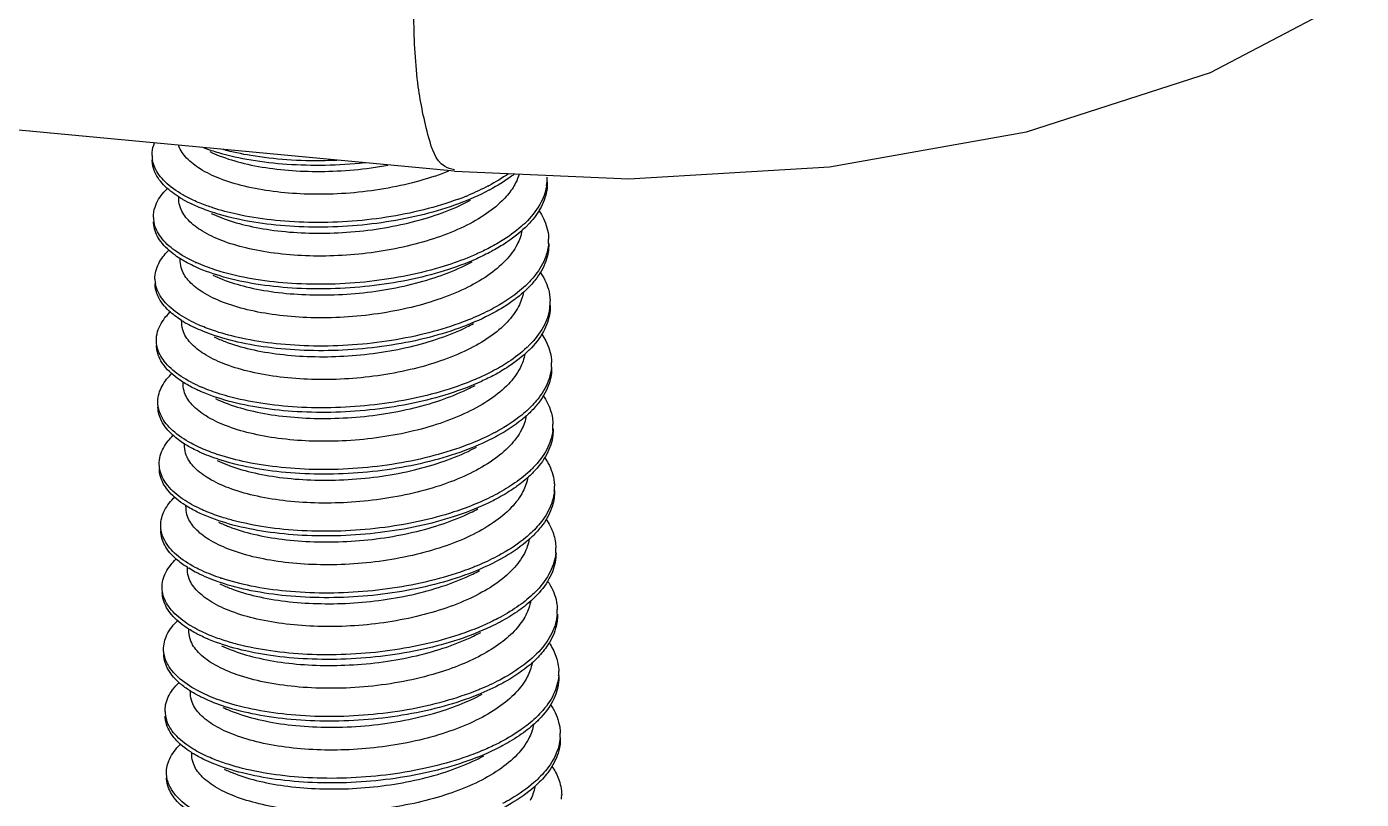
# Model space of a CAD drawing. Header units: millimetres. Extents: x 15 to 334, y 2 to 223.
# Drawn here: x 124.5 to 132.28, y 25.41 to 29.92 of the extents above; entities that cross this region are included whole.
import ezdxf

# ---------------------------------------------------------------- set-up
doc = ezdxf.new("R2010")
doc.units = ezdxf.units.MM
doc.layers.add('3_ALL_AXES', color=179, linetype='Continuous')
doc.layers.add('SLD-0', color=179, linetype='Continuous')

msp = doc.modelspace()

# ---------------------------------------------------------------- linework, layer by layer
at = {"layer": '3_ALL_AXES', "color": 179, "linetype": 'Continuous'}
for p, q in [((125.388, 28.9112), (125.3876, 28.9301)), ((125.3965, 28.5511), (125.396, 28.5696)), ((125.4049, 28.1911), (125.4044, 28.2106)), ((125.4133, 27.831), (125.4129, 27.8489)), ((125.4218, 27.4709), (125.4213, 27.4909)), ((125.4302, 27.1109), (125.4298, 27.1281)), ((125.4386, 26.7508), (125.4382, 26.771)), ((125.4471, 26.3908), (125.4467, 26.4074)), ((125.4555, 26.0307), (125.455, 26.051)), ((125.4639, 25.6707), (125.4636, 25.6867))]:
    msp.add_line(p, q, dxfattribs=at)
at = {"layer": 'SLD-0', "color": 179, "linetype": 'Continuous'}
for p, q in [((126.9951, 29.078), (55.1955, 35.8086)), ((131.4013, 29.6528), (132.281, 30.1148)), ((130.3298, 29.3069), (131.4013, 29.6528)), ((129.1817, 29.1032), (130.3298, 29.3069)), ((128.0117, 29.0333), (129.1817, 29.1032)), ((126.9951, 29.078), (128.0117, 29.0333))]:
    msp.add_line(p, q, dxfattribs=at)
for centre, radius, start, end in [((125.4116, 29.1735), 0.1796, 181.81195, 190.26885), ((126.3932, 30.4857), 1.518, 288.78818, 292.0434), ((126.8327, 29.7127), 0.8287, 306.62037, 308.24956), ((127.2596, 29.0348), 0.2759, 351.15681, 1.42581), ((126.6044, 30.1079), 1.262, 297.74225, 297.88599), ((125.7496, 29.503), 0.6804, 238.67599, 240.19567), ((125.7969, 29.5866), 0.7764, 240.23764, 244.4834), ((126.436, 30.4859), 1.6761, 290.33703, 291.87548), ((126.471, 30.3979), 1.5814, 291.8848, 292.51994), ((125.4121, 28.8105), 0.1715, 180.92944, 190.44722), ((126.9476, 29.2502), 0.6606, 312.79873, 313.15156), ((126.9568, 29.2405), 0.6473, 313.14919, 314.21271), ((126.9809, 29.1895), 0.6137, 314.20166, 316.13038), ((127.2737, 28.6759), 0.2703, 355.59217, 1.20668), ((125.8715, 29.3952), 0.933, 245.38479, 245.83468), ((125.4252, 28.4532), 0.1764, 181.7774, 190.35677), ((127.2793, 28.3145), 0.2731, 352.4994, 1.47897), ((126.6295, 29.3718), 1.244, 297.74313, 298.39087), ((125.7336, 28.7286), 0.6169, 237.56336, 238.64813), ((125.7695, 28.7879), 0.6863, 238.67127, 240.89484), ((125.8205, 28.88), 0.7915, 240.90488, 244.46006), ((127.2872, 27.9559), 0.2737, 355.60421, 1.16608), ((125.8911, 28.6816), 0.9401, 245.38424, 246.41141), ((126.6545, 28.636), 1.2264, 297.73889, 298.90223), ((127.2989, 27.5943), 0.2704, 353.85145, 1.5158), ((125.7483, 28.0046), 0.6125, 237.52375, 238.61911), ((127.3011, 27.2358), 0.2766, 355.63265, 1.15056), ((127.3185, 26.8741), 0.2677, 355.20691, 1.53375), ((125.7639, 27.2822), 0.6099, 237.49137, 238.58491), ((126.0379, 27.9244), 1.2854, 251.55138, 251.81162), ((127.3156, 26.5156), 0.2789, 355.67293, 1.15825), ((127.3403, 26.1541), 0.2627, 355.76476, 1.55231), ((125.7804, 26.5611), 0.6089, 237.46773, 238.54836), ((125.4909, 25.9319), 0.1829, 181.45984, 197.06564), ((127.3309, 25.7953), 0.2805, 355.71978, 1.18602), ((125.8068, 26.23), 0.6429, 237.32867, 238.43461), ((127.3592, 25.4342), 0.2607, 355.71472, 1.51633)]:
    msp.add_arc(centre, radius, start, end, dxfattribs=at)
for points, knots in [([(126.996, 29.0853), (126.9751, 29.088), (126.8908, 29.1169), (126.83, 29.3167), (126.7715, 29.5959), (126.7606, 29.8348), (126.7585, 29.9679)], [0, 0, 0, 0, 0.0633066, 0.2522465, 0.5557076, 0.9550928, 0.9550928, 0.9550928, 0.9550928]), ([(125.2321, 29.1678), (125.2319, 29.1739), (125.2325, 29.1997), (125.2394, 29.2252), (125.247, 29.2433)], [0, 0, 0, 0, 0.0183745, 0.07729983, 0.07729983, 0.07729983, 0.07729983]), ([(126.8821, 29.0486), (126.8239, 29.0288), (126.7011, 28.9944), (126.51, 28.96), (126.314, 28.9422), (126.1225, 28.941), (125.9416, 28.9555), (125.7764, 28.9849), (125.6331, 29.0279), (125.518, 29.0822), (125.4345, 29.1453), (125.397, 29.1991), (125.3876, 29.2268), (125.3871, 29.2284)], [0, 0, 0, 0, 0.184628, 0.381775, 0.581687, 0.774252, 0.955545, 1.12558, 1.276712, 1.403068, 1.505369, 1.588246, 1.593292, 1.593292, 1.593292, 1.593292]), ([(126.4775, 29.1262), (126.4751, 29.1259), (126.3968, 29.1175), (126.2438, 29.1078), (126.0225, 29.1128), (125.815, 29.1364), (125.6543, 29.1717), (125.5649, 29.2007), (125.5368, 29.2111)], [0, 0, 0, 0, 0.0071888, 0.236094, 0.4594634, 0.6701998, 0.8619153, 0.9518576, 0.9518576, 0.9518576, 0.9518576]), ([(125.5691, 29.1909), (125.5872, 29.1822), (125.6521, 29.1545), (125.7746, 29.1178), (125.9403, 29.0885), (126.1216, 29.0741), (126.3131, 29.0755), (126.4764, 29.0905), (126.5748, 29.1062), (126.6074, 29.1121)], [0, 0, 0, 0, 0.060071, 0.211576, 0.382327, 0.564123, 0.75652, 0.956133, 1.0554, 1.0554, 1.0554, 1.0554]), ([(126.309, 29.1402), (126.2864, 29.1392), (126.1894, 29.1361), (126.0219, 29.1398), (125.823, 29.1625), (125.7001, 29.1886), (125.6468, 29.203)], [0, 0, 0, 0, 0.0678326, 0.2912019, 0.5019384, 0.6675405, 0.6675405, 0.6675405, 0.6675405]), ([(125.3959, 28.9218), (125.3647, 28.9408), (125.3072, 28.9828), (125.2472, 29.059), (125.2334, 29.1171), (125.2327, 29.1408)], [0, 0, 0, 0, 0.1095468, 0.2124622, 0.2834898, 0.2834898, 0.2834898, 0.2834898]), ([(125.4724, 28.9079), (125.4514, 28.9176), (125.393, 28.9475), (125.3104, 29.0049), (125.2521, 29.0791), (125.2375, 29.1268), (125.2349, 29.1415)], [0, 0, 0, 0, 0.0692503, 0.1967363, 0.2996518, 0.3444941, 0.3444941, 0.3444941, 0.3444941]), ([(125.2406, 28.8078), (125.2403, 28.8279), (125.2484, 28.8823), (125.2848, 28.9383), (125.3154, 28.9705), (125.3233, 28.9781)], [0, 0, 0, 0, 0.0605655, 0.1611876, 0.1940176, 0.1940176, 0.1940176, 0.1940176]), ([(127.2017, 28.9688), (127.1995, 28.9677), (127.1407, 28.9363), (127.0147, 28.8815), (126.8144, 28.8207), (126.5974, 28.7774), (126.372, 28.7529), (126.147, 28.7478), (125.9311, 28.7616), (125.7328, 28.7935), (125.5778, 28.8366), (125.4918, 28.8719), (125.4624, 28.8859)], [0, 0, 0, 0, 0.007213, 0.199952, 0.410833, 0.634093, 0.862959, 1.090169, 1.308449, 1.51097, 1.691865, 1.78949, 1.78949, 1.78949, 1.78949]), ([(127.3517, 29.0088), (127.3454, 28.9965), (127.3307, 28.972), (127.3041, 28.9369), (127.2835, 28.9148), (127.2725, 28.9039)], [0, 0, 0, 0, 0.0415245, 0.0854029, 0.1319111, 0.1319111, 0.1319111, 0.1319111]), ([(127.5322, 28.9924), (127.5262, 28.9537), (127.4949, 28.8733), (127.4403, 28.8079), (127.4081, 28.7766)], [0, 0, 0, 0, 0.1172805, 0.2521748, 0.2521748, 0.2521748, 0.2521748]), ([(127.5361, 29.0146), (127.5365, 28.9982), (127.5329, 28.9424), (127.4981, 28.8528), (127.4497, 28.7917), (127.4233, 28.7642)], [0, 0, 0, 0, 0.049384, 0.1666645, 0.281052, 0.281052, 0.281052, 0.281052]), ([(127.2725, 28.9039), (127.2406, 28.8724), (127.1639, 28.8128), (127.0287, 28.7397), (126.8703, 28.6786), (126.695, 28.6313), (126.5085, 28.5988), (126.3177, 28.582), (126.1291, 28.581), (125.9493, 28.5956), (125.7854, 28.6248), (125.644, 28.6671), (125.5297, 28.7204), (125.4449, 28.7831), (125.3973, 28.8499), (125.3887, 28.8949), (125.3882, 28.9113)], [0, 0, 0, 0, 0.13448, 0.28938, 0.459599, 0.642598, 0.833333, 1.026766, 1.216663, 1.39852, 1.567184, 1.71504, 1.840118, 1.943838, 2.029037, 2.078351, 2.078351, 2.078351, 2.078351]), ([(125.5868, 28.8634), (125.5751, 28.8672), (125.5364, 28.8806), (125.4984, 28.8959), (125.4724, 28.9079)], [0, 0, 0, 0, 0.0368857, 0.1227869, 0.1227869, 0.1227869, 0.1227869]), ([(125.5775, 28.8308), (125.5961, 28.822), (125.661, 28.7943), (125.7825, 28.758), (125.9469, 28.7287), (126.1275, 28.7141), (126.319, 28.7153), (126.5136, 28.733), (126.7028, 28.7669), (126.8793, 28.8157), (127.0064, 28.866), (127.0735, 28.9), (127.0894, 28.9085)], [0, 0, 0, 0, 0.061571, 0.21154, 0.379259, 0.56165, 0.754513, 0.953032, 1.147211, 1.330181, 1.501739, 1.555907, 1.555907, 1.555907, 1.555907]), ([(127.0185, 28.9143), (126.9526, 28.8898), (126.8138, 28.8477), (126.5968, 28.8044), (126.3713, 28.7799), (126.1463, 28.7748), (125.9305, 28.7886), (125.7443, 28.8186), (125.6324, 28.8484), (125.5868, 28.8634)], [0, 0, 0, 0, 0.210881, 0.434141, 0.663007, 0.890217, 1.108496, 1.311018, 1.455093, 1.455093, 1.455093, 1.455093]), ([(127.4879, 28.8468), (127.4978, 28.8321), (127.5257, 28.7841), (127.5423, 28.7258), (127.5439, 28.6848), (127.544, 28.6816)], [0, 0, 0, 0, 0.0530431, 0.1665092, 0.1761134, 0.1761134, 0.1761134, 0.1761134]), ([(125.403, 28.5625), (125.3906, 28.5702), (125.3464, 28.5995), (125.2825, 28.6565), (125.2454, 28.7303), (125.2414, 28.7713), (125.2412, 28.7808)], [0, 0, 0, 0, 0.0439014, 0.159071, 0.2535321, 0.2819847, 0.2819847, 0.2819847, 0.2819847]), ([(125.4828, 28.547), (125.442, 28.5657), (125.3686, 28.6061), (125.2819, 28.6835), (125.2492, 28.7485), (125.2434, 28.7794)], [0, 0, 0, 0, 0.1347488, 0.2499184, 0.3443795, 0.3443795, 0.3443795, 0.3443795]), ([(127.3964, 28.7655), (127.3617, 28.7334), (127.2971, 28.6852), (127.2277, 28.6452), (127.1987, 28.63)], [0, 0, 0, 0, 0.1418996, 0.2401996, 0.2401996, 0.2401996, 0.2401996]), ([(127.4087, 28.7496), (127.371, 28.7129), (127.3056, 28.6633), (127.2354, 28.6223), (127.2101, 28.6087)], [0, 0, 0, 0, 0.1578998, 0.2439984, 0.2439984, 0.2439984, 0.2439984]), ([(127.3602, 28.6487), (127.3427, 28.6148), (127.2916, 28.5474), (127.1862, 28.4617), (127.0519, 28.3864), (126.8937, 28.3234), (126.7164, 28.274), (126.5252, 28.2397), (126.3292, 28.222), (126.1378, 28.2209), (125.9572, 28.2356), (125.7925, 28.265), (125.6495, 28.308), (125.5346, 28.3623), (125.4511, 28.4254), (125.4054, 28.4912), (125.3971, 28.535), (125.3966, 28.5511)], [0, 0, 0, 0, 0.114395, 0.249922, 0.405085, 0.574619, 0.75939, 0.956616, 1.156521, 1.348997, 1.529961, 1.69943, 1.850224, 1.976443, 2.078758, 2.161543, 2.209786, 2.209786, 2.209786, 2.209786]), ([(127.1987, 28.63), (127.1741, 28.6171), (127.137, 28.5993), (127.0993, 28.583), (127.0869, 28.5778)], [0, 0, 0, 0, 0.0831588, 0.1233605, 0.1233605, 0.1233605, 0.1233605]), ([(127.5432, 28.6551), (127.5413, 28.6296), (127.5269, 28.5632), (127.4771, 28.4796), (127.4294, 28.4284), (127.4088, 28.409)], [0, 0, 0, 0, 0.0766375, 0.2011483, 0.2861653, 0.2861653, 0.2861653, 0.2861653]), ([(127.5446, 28.6546), (127.5453, 28.6203), (127.5321, 28.5437), (127.481, 28.4581), (127.4384, 28.4106), (127.4227, 28.395)], [0, 0, 0, 0, 0.102794, 0.2273048, 0.2937719, 0.2937719, 0.2937719, 0.2937719]), ([(125.2489, 28.4477), (125.2488, 28.4521), (125.2491, 28.4872), (125.2715, 28.5515), (125.3112, 28.5984), (125.3329, 28.6192)], [0, 0, 0, 0, 0.0131406, 0.1052785, 0.1955227, 0.1955227, 0.1955227, 0.1955227]), ([(127.2101, 28.6087), (127.1821, 28.5937), (127.0929, 28.5503), (126.9315, 28.4908), (126.7223, 28.438), (126.5003, 28.4034), (126.274, 28.388), (126.0522, 28.3919), (125.8436, 28.4144), (125.6562, 28.4542), (125.5349, 28.4962), (125.4773, 28.5228), (125.4709, 28.5259)], [0, 0, 0, 0, 0.095363, 0.297266, 0.514763, 0.741545, 0.970548, 1.194447, 1.406118, 1.599118, 1.768235, 1.789501, 1.789501, 1.789501, 1.789501]), ([(127.0869, 28.5778), (127.0371, 28.5571), (126.9179, 28.5145), (126.7217, 28.465), (126.4997, 28.4304), (126.2733, 28.415), (126.0516, 28.4189), (125.843, 28.4414), (125.6932, 28.4733), (125.6144, 28.4971), (125.5974, 28.5026)], [0, 0, 0, 0, 0.161761, 0.379258, 0.60604, 0.835043, 1.058942, 1.270614, 1.463613, 1.517274, 1.517274, 1.517274, 1.517274]), ([(125.586, 28.4708), (125.604, 28.4621), (125.6676, 28.4349), (125.7876, 28.3987), (125.9508, 28.3692), (126.1305, 28.3543), (126.3196, 28.355), (126.5112, 28.3716), (126.6984, 28.404), (126.8742, 28.4513), (127.0061, 28.502), (127.0777, 28.5376), (127.0979, 28.5484)], [0, 0, 0, 0, 0.059995, 0.207171, 0.37493, 0.556735, 0.747217, 0.941821, 1.132865, 1.316312, 1.487142, 1.555925, 1.555925, 1.555925, 1.555925]), ([(127.4935, 28.4908), (127.5148, 28.46), (127.5428, 28.4049), (127.5517, 28.3445), (127.5523, 28.3215)], [0, 0, 0, 0, 0.1122999, 0.1811334, 0.1811334, 0.1811334, 0.1811334]), ([(125.4027, 28.2079), (125.3771, 28.2242), (125.3249, 28.2632), (125.2658, 28.3348), (125.2503, 28.3952), (125.2495, 28.4207)], [0, 0, 0, 0, 0.0909712, 0.1951353, 0.2716646, 0.2716646, 0.2716646, 0.2716646]), ([(125.489, 28.1879), (125.4707, 28.1964), (125.4142, 28.2249), (125.3325, 28.2801), (125.2708, 28.3552), (125.2547, 28.4049), (125.2517, 28.4215)], [0, 0, 0, 0, 0.0605614, 0.1896521, 0.2938163, 0.3443167, 0.3443167, 0.3443167, 0.3443167]), ([(127.4088, 28.409), (127.394, 28.3952), (127.3357, 28.3454), (127.2706, 28.3042), (127.221, 28.2774)], [0, 0, 0, 0, 0.0606172, 0.229722, 0.229722, 0.229722, 0.229722]), ([(127.3437, 28.3274), (127.3051, 28.2987), (127.263, 28.2726), (127.2196, 28.2492), (127.2185, 28.2487)], [0, 0, 0, 0, 0.1443234, 0.1478589, 0.1478589, 0.1478589, 0.1478589]), ([(127.4227, 28.395), (127.4041, 28.3763), (127.3779, 28.3534), (127.3503, 28.3323), (127.3437, 28.3274)], [0, 0, 0, 0, 0.0791829, 0.1040524, 0.1040524, 0.1040524, 0.1040524]), ([(125.2575, 28.0876), (125.2572, 28.106), (125.264, 28.1581), (125.299, 28.2149), (125.3304, 28.2486), (125.3397, 28.2576)], [0, 0, 0, 0, 0.0551688, 0.154655, 0.1934274, 0.1934274, 0.1934274, 0.1934274]), ([(127.3686, 28.2887), (127.3513, 28.2551), (127.3013, 28.189), (127.1984, 28.1043), (127.0664, 28.0293), (126.91, 27.966), (126.7347, 27.9163), (126.5474, 27.8816), (126.355, 27.8629), (126.1646, 27.8603), (125.9819, 27.8735), (125.8142, 27.9019), (125.6691, 27.9438), (125.5516, 27.9972), (125.4646, 28.0602), (125.4149, 28.1277), (125.4056, 28.174), (125.4051, 28.1912)], [0, 0, 0, 0, 0.11323, 0.244936, 0.397449, 0.566944, 0.750155, 0.943123, 1.137522, 1.329364, 1.513868, 1.686362, 1.838541, 1.965944, 2.071521, 2.158272, 2.209851, 2.209851, 2.209851, 2.209851]), ([(127.2185, 28.2487), (127.1633, 28.219), (127.0416, 28.1652), (126.8437, 28.1037), (126.6274, 28.0593), (126.4023, 28.0337), (126.177, 28.0274), (125.9604, 28.0402), (125.7607, 28.0711), (125.6015, 28.1141), (125.5116, 28.1503), (125.4793, 28.1658)], [0, 0, 0, 0, 0.18799, 0.397945, 0.620654, 0.849387, 1.0769, 1.295905, 1.499534, 1.681848, 1.789485, 1.789485, 1.789485, 1.789485]), ([(127.5501, 28.2788), (127.545, 28.2403), (127.5157, 28.1598), (127.4583, 28.0887), (127.4214, 28.053), (127.4164, 28.0483)], [0, 0, 0, 0, 0.1165391, 0.250183, 0.2706224, 0.2706224, 0.2706224, 0.2706224]), ([(127.5529, 28.2945), (127.5533, 28.2803), (127.5506, 28.227), (127.5164, 28.1328), (127.4624, 28.0659), (127.4298, 28.0336), (127.4288, 28.0326)], [0, 0, 0, 0, 0.042759, 0.1592981, 0.292942, 0.2970926, 0.2970926, 0.2970926, 0.2970926]), ([(125.6034, 28.1434), (125.595, 28.1461), (125.5562, 28.1593), (125.5181, 28.1745), (125.489, 28.1879)], [0, 0, 0, 0, 0.0266121, 0.1228051, 0.1228051, 0.1228051, 0.1228051]), ([(125.5944, 28.1107), (125.6154, 28.1007), (125.684, 28.0718), (125.8112, 28.035), (125.9794, 28.0066), (126.1619, 27.9935), (126.3524, 27.9962), (126.5452, 28.015), (126.7333, 28.0499), (126.9085, 28.0998), (127.0308, 28.1494), (127.0936, 28.1815), (127.1063, 28.1884)], [0, 0, 0, 0, 0.069766, 0.223016, 0.396117, 0.580523, 0.771266, 0.966935, 1.161091, 1.344255, 1.512549, 1.555901, 1.555901, 1.555901, 1.555901]), ([(127.0933, 28.2169), (127.0778, 28.2105), (126.9971, 28.1786), (126.843, 28.1307), (126.6268, 28.0863), (126.4016, 28.0607), (126.1764, 28.0544), (125.9597, 28.0672), (125.7689, 28.0967), (125.6527, 28.1271), (125.6034, 28.1434)], [0, 0, 0, 0, 0.050308, 0.260263, 0.482972, 0.711706, 0.939219, 1.158223, 1.361853, 1.517604, 1.517604, 1.517604, 1.517604]), ([(127.5042, 28.1275), (127.513, 28.1145), (127.5404, 28.0684), (127.5585, 28.0102), (127.5607, 27.9669), (127.5608, 27.9615)], [0, 0, 0, 0, 0.0469092, 0.1608957, 0.1770797, 0.1770797, 0.1770797, 0.1770797]), ([(125.4198, 27.8424), (125.4096, 27.8488), (125.367, 27.8766), (125.3036, 27.9314), (125.2632, 28.0063), (125.2584, 28.0494), (125.2581, 28.0606)], [0, 0, 0, 0, 0.0361673, 0.1528306, 0.248193, 0.2819136, 0.2819136, 0.2819136, 0.2819136]), ([(125.4995, 27.8269), (125.461, 27.8446), (125.3894, 27.8837), (125.303, 27.9584), (125.2681, 28.0231), (125.2614, 28.0541)], [0, 0, 0, 0, 0.1268942, 0.2435576, 0.3389199, 0.3389199, 0.3389199, 0.3389199]), ([(127.4164, 28.0483), (127.3833, 28.0172), (127.318, 27.9676), (127.2474, 27.9266), (127.2153, 27.9098)], [0, 0, 0, 0, 0.1361505, 0.2447052, 0.2447052, 0.2447052, 0.2447052]), ([(127.4288, 28.0326), (127.3926, 27.9969), (127.3266, 27.9458), (127.2552, 27.9038), (127.227, 27.8886)], [0, 0, 0, 0, 0.1523601, 0.2484726, 0.2484726, 0.2484726, 0.2484726]), ([(127.377, 27.9286), (127.3595, 27.8946), (127.3081, 27.8269), (127.202, 27.7408), (127.0665, 27.6652), (126.9076, 27.6023), (126.73, 27.5531), (126.5392, 27.5192), (126.3435, 27.5018), (126.1523, 27.5009), (125.9722, 27.5157), (125.8083, 27.5452), (125.6662, 27.588), (125.5514, 27.6422), (125.4678, 27.7054), (125.4221, 27.7713), (125.414, 27.8151), (125.4135, 27.831)], [0, 0, 0, 0, 0.114733, 0.251032, 0.407479, 0.578513, 0.762683, 0.959408, 1.159007, 1.351419, 1.532334, 1.700212, 1.850231, 1.97635, 2.078985, 2.161968, 2.209784, 2.209784, 2.209784, 2.209784]), ([(127.5601, 27.9349), (127.5583, 27.9118), (127.5454, 27.8479), (127.4972, 27.7634), (127.4482, 27.7102), (127.4257, 27.689)], [0, 0, 0, 0, 0.0697005, 0.1931832, 0.2859683, 0.2859683, 0.2859683, 0.2859683]), ([(127.5615, 27.9345), (127.5621, 27.9025), (127.5505, 27.8285), (127.501, 27.7419), (127.4573, 27.6926), (127.4399, 27.6751)], [0, 0, 0, 0, 0.0959849, 0.2194676, 0.2934354, 0.2934354, 0.2934354, 0.2934354]), ([(125.2657, 27.7276), (125.2657, 27.7302), (125.2655, 27.7633), (125.2859, 27.8284), (125.3267, 27.877), (125.3499, 27.8992)], [0, 0, 0, 0, 0.0079122, 0.0993661, 0.1955654, 0.1955654, 0.1955654, 0.1955654]), ([(127.227, 27.8886), (127.2023, 27.8754), (127.1171, 27.8334), (126.9602, 27.7743), (126.752, 27.7205), (126.5305, 27.6848), (126.3042, 27.6683), (126.0819, 27.671), (125.8723, 27.6925), (125.6834, 27.7313), (125.558, 27.7735), (125.4969, 27.8013), (125.4877, 27.8057)], [0, 0, 0, 0, 0.084017, 0.284825, 0.501565, 0.727989, 0.957064, 1.181467, 1.394051, 1.588315, 1.75896, 1.789508, 1.789508, 1.789508, 1.789508]), ([(127.1036, 27.8576), (127.0577, 27.8385), (126.9429, 27.797), (126.7514, 27.7475), (126.5299, 27.7118), (126.3036, 27.6953), (126.0813, 27.698), (125.8717, 27.7195), (125.7173, 27.7512), (125.6345, 27.7759), (125.614, 27.7826)], [0, 0, 0, 0, 0.149104, 0.365844, 0.592268, 0.821343, 1.045747, 1.25833, 1.452595, 1.517368, 1.517368, 1.517368, 1.517368]), ([(127.2153, 27.9098), (127.1942, 27.8987), (127.1572, 27.8807), (127.1195, 27.8643), (127.1036, 27.8576)], [0, 0, 0, 0, 0.0715676, 0.1233438, 0.1233438, 0.1233438, 0.1233438]), ([(125.6028, 27.7507), (125.621, 27.742), (125.6861, 27.7141), (125.809, 27.6774), (125.975, 27.6481), (126.1566, 27.6338), (126.3482, 27.6354), (126.5438, 27.6535), (126.7344, 27.6881), (126.9109, 27.7377), (127.0355, 27.7876), (127.1002, 27.8205), (127.1147, 27.8283)], [0, 0, 0, 0, 0.060451, 0.212181, 0.383307, 0.565471, 0.757906, 0.957486, 1.154144, 1.338203, 1.50646, 1.555899, 1.555899, 1.555899, 1.555899]), ([(125.4194, 27.4879), (125.3958, 27.5029), (125.345, 27.5405), (125.2846, 27.6107), (125.2671, 27.6732), (125.2664, 27.7006)], [0, 0, 0, 0, 0.083864, 0.1893115, 0.2713809, 0.2713809, 0.2713809, 0.2713809]), ([(125.5056, 27.4679), (125.49, 27.4752), (125.4356, 27.5023), (125.3547, 27.5554), (125.2897, 27.6312), (125.2719, 27.683), (125.2685, 27.7014)], [0, 0, 0, 0, 0.0517838, 0.1824874, 0.2879349, 0.3441515, 0.3441515, 0.3441515, 0.3441515]), ([(127.5108, 27.77), (127.5307, 27.7412), (127.5588, 27.6867), (127.5685, 27.6266), (127.5692, 27.6014)], [0, 0, 0, 0, 0.1047732, 0.1803078, 0.1803078, 0.1803078, 0.1803078]), ([(127.4399, 27.6751), (127.4233, 27.6586), (127.3639, 27.6058), (127.2928, 27.5598), (127.2396, 27.5308), (127.2354, 27.5286)], [0, 0, 0, 0, 0.0703228, 0.2380278, 0.2522325, 0.2522325, 0.2522325, 0.2522325]), ([(127.4257, 27.689), (127.4132, 27.6773), (127.358, 27.6294), (127.2962, 27.5894), (127.2472, 27.5624)], [0, 0, 0, 0, 0.0514736, 0.2191786, 0.2191786, 0.2191786, 0.2191786]), ([(127.3855, 27.5686), (127.3682, 27.535), (127.3182, 27.4689), (127.2154, 27.3843), (127.0837, 27.3093), (126.9274, 27.2461), (126.7521, 27.1963), (126.5648, 27.1616), (126.3724, 27.1428), (126.1819, 27.1401), (125.9992, 27.1533), (125.8313, 27.1817), (125.6859, 27.2237), (125.5684, 27.2772), (125.4814, 27.3401), (125.4317, 27.4076), (125.4224, 27.4539), (125.4219, 27.471)], [0, 0, 0, 0, 0.113241, 0.244862, 0.397007, 0.566294, 0.749491, 0.942694, 1.13713, 1.328783, 1.51333, 1.686077, 1.838643, 1.966134, 2.071643, 2.15834, 2.209852, 2.209852, 2.209852, 2.209852]), ([(127.5677, 27.5653), (127.5636, 27.5269), (127.5364, 27.4463), (127.4788, 27.3725), (127.4404, 27.3349), (127.4334, 27.3283)], [0, 0, 0, 0, 0.1158393, 0.2482526, 0.2770569, 0.2770569, 0.2770569, 0.2770569]), ([(127.5698, 27.5744), (127.5701, 27.5624), (127.5681, 27.5116), (127.537, 27.4193), (127.4828, 27.3499), (127.4489, 27.3157), (127.446, 27.3128)], [0, 0, 0, 0, 0.0361475, 0.1519869, 0.2844001, 0.2966325, 0.2966325, 0.2966325, 0.2966325]), ([(125.2744, 27.3675), (125.2741, 27.3841), (125.2797, 27.434), (125.3133, 27.4915), (125.3454, 27.5266), (125.356, 27.537)], [0, 0, 0, 0, 0.049804, 0.1481969, 0.1927202, 0.1927202, 0.1927202, 0.1927202]), ([(125.4962, 27.4457), (125.4839, 27.4515), (125.4614, 27.463), (125.4394, 27.4756), (125.4293, 27.4817)], [0, 0, 0, 0, 0.04059263, 0.07593448, 0.07593448, 0.07593448, 0.07593448]), ([(127.2354, 27.5286), (127.1837, 27.5008), (127.0662, 27.4481), (126.8729, 27.3868), (126.6574, 27.3413), (126.4325, 27.3146), (126.207, 27.3071), (125.9897, 27.3188), (125.7888, 27.3486), (125.6252, 27.3916), (125.5316, 27.4287), (125.4962, 27.4457)], [0, 0, 0, 0, 0.176109, 0.385117, 0.607251, 0.835827, 1.063617, 1.283323, 1.488039, 1.671755, 1.789494, 1.789494, 1.789494, 1.789494]), ([(125.6201, 27.4233), (125.6149, 27.425), (125.5761, 27.438), (125.5379, 27.453), (125.5056, 27.4679)], [0, 0, 0, 0, 0.0162623, 0.1228248, 0.1228248, 0.1228248, 0.1228248]), ([(125.6113, 27.3906), (125.6296, 27.3818), (125.6944, 27.3542), (125.8157, 27.3179), (125.98, 27.2886), (126.1605, 27.2739), (126.3519, 27.2751), (126.5466, 27.2927), (126.7359, 27.3265), (126.9125, 27.3753), (127.0398, 27.4256), (127.1071, 27.4596), (127.1232, 27.4683)], [0, 0, 0, 0, 0.061083, 0.211066, 0.378695, 0.560844, 0.753608, 0.952224, 1.146699, 1.329631, 1.501174, 1.555907, 1.555907, 1.555907, 1.555907]), ([(127.1099, 27.4967), (127.0982, 27.4918), (127.0217, 27.4612), (126.8722, 27.4138), (126.6568, 27.3683), (126.4319, 27.3416), (126.2064, 27.3341), (125.989, 27.3458), (125.7935, 27.3749), (125.6731, 27.4059), (125.6201, 27.4233)], [0, 0, 0, 0, 0.038155, 0.247164, 0.469298, 0.697874, 0.925664, 1.145369, 1.350086, 1.517571, 1.517571, 1.517571, 1.517571]), ([(127.5206, 27.4081), (127.5282, 27.3969), (127.5551, 27.3527), (127.5747, 27.2947), (127.5775, 27.2489), (127.5777, 27.2413)], [0, 0, 0, 0, 0.0406464, 0.1551993, 0.1779677, 0.1779677, 0.1779677, 0.1779677]), ([(125.4366, 27.1224), (125.4286, 27.1273), (125.3876, 27.1538), (125.3247, 27.2063), (125.2811, 27.2823), (125.2753, 27.3275), (125.275, 27.3405)], [0, 0, 0, 0, 0.0283428, 0.1465188, 0.2428331, 0.2818406, 0.2818406, 0.2818406, 0.2818406]), ([(125.5161, 27.1069), (125.4801, 27.1234), (125.4103, 27.1613), (125.3241, 27.2333), (125.2871, 27.2977), (125.2795, 27.3288)], [0, 0, 0, 0, 0.1189202, 0.2370962, 0.3334105, 0.3334105, 0.3334105, 0.3334105]), ([(127.4334, 27.3283), (127.4027, 27.2995), (127.3377, 27.2493), (127.267, 27.2079), (127.232, 27.1895)], [0, 0, 0, 0, 0.1264102, 0.245133, 0.245133, 0.245133, 0.245133]), ([(127.3646, 27.2439), (127.3548, 27.2368), (127.3159, 27.2095), (127.275, 27.1852), (127.2438, 27.1685)], [0, 0, 0, 0, 0.0364132, 0.1424543, 0.1424543, 0.1424543, 0.1424543]), ([(125.2826, 27.0075), (125.2826, 27.0084), (125.282, 27.0395), (125.3004, 27.1052), (125.3422, 27.1556), (125.3667, 27.179)], [0, 0, 0, 0, 0.0026867, 0.0935165, 0.1954318, 0.1954318, 0.1954318, 0.1954318]), ([(127.3939, 27.2085), (127.3764, 27.1745), (127.3249, 27.1067), (127.2187, 27.0205), (127.083, 26.9449), (126.9241, 26.882), (126.7467, 26.833), (126.5563, 26.7991), (126.3607, 26.7817), (126.1695, 26.7808), (125.9894, 26.7956), (125.8255, 26.825), (125.6834, 26.8677), (125.5686, 26.9219), (125.4848, 26.9851), (125.439, 27.0512), (125.4308, 27.095), (125.4304, 27.1109)], [0, 0, 0, 0, 0.114831, 0.251262, 0.407869, 0.579048, 0.762801, 0.95912, 1.158544, 1.351029, 1.532225, 1.699834, 1.84977, 1.975991, 2.078815, 2.162018, 2.209786, 2.209786, 2.209786, 2.209786]), ([(127.2438, 27.1685), (127.2225, 27.157), (127.1411, 27.1165), (126.9888, 27.0579), (126.7817, 27.0031), (126.5607, 26.9663), (126.3344, 26.9486), (126.1117, 26.9502), (125.901, 26.9706), (125.7107, 27.0085), (125.5811, 27.0509), (125.5166, 27.0799), (125.5046, 27.0856)], [0, 0, 0, 0, 0.072743, 0.272438, 0.488399, 0.71444, 0.943562, 1.168445, 1.381917, 1.577428, 1.749587, 1.789513, 1.789513, 1.789513, 1.789513]), ([(127.232, 27.1895), (127.2142, 27.1803), (127.1774, 27.1621), (127.1397, 27.1455), (127.1202, 27.1374)], [0, 0, 0, 0, 0.0600495, 0.1233365, 0.1233365, 0.1233365, 0.1233365]), ([(127.5769, 27.2147), (127.5753, 27.1939), (127.5638, 27.1326), (127.5173, 27.0471), (127.4671, 26.9919), (127.4427, 26.969)], [0, 0, 0, 0, 0.0628048, 0.1852908, 0.2857492, 0.2857492, 0.2857492, 0.2857492]), ([(127.5783, 27.2143), (127.5789, 27.1846), (127.5687, 27.1134), (127.521, 27.0258), (127.4762, 26.9745), (127.4571, 26.9553)], [0, 0, 0, 0, 0.0892048, 0.2116908, 0.2930509, 0.2930509, 0.2930509, 0.2930509]), ([(125.6306, 27.0625), (125.6001, 27.0725), (125.5616, 27.0867), (125.5241, 27.1032), (125.5161, 27.1069)], [0, 0, 0, 0, 0.0962968, 0.1227909, 0.1227909, 0.1227909, 0.1227909]), ([(125.6197, 27.0305), (125.6396, 27.021), (125.706, 26.9929), (125.8299, 26.9564), (125.9957, 26.9275), (126.1779, 26.9136), (126.3695, 26.9155), (126.5628, 26.9337), (126.751, 26.968), (126.9269, 27.0172), (127.0521, 27.0673), (127.1173, 27.1005), (127.1316, 27.1082)], [0, 0, 0, 0, 0.066281, 0.215953, 0.386226, 0.570386, 0.763465, 0.960116, 1.152457, 1.336286, 1.507327, 1.555905, 1.555905, 1.555905, 1.555905]), ([(127.1202, 27.1374), (127.0782, 27.1199), (126.9678, 27.0795), (126.781, 27.0301), (126.5601, 26.9933), (126.3338, 26.9756), (126.111, 26.9772), (125.9004, 26.9976), (125.7415, 27.0292), (125.6546, 27.0547), (125.6306, 27.0625)], [0, 0, 0, 0, 0.136491, 0.352452, 0.578493, 0.807615, 1.032498, 1.24597, 1.441481, 1.517449, 1.517449, 1.517449, 1.517449]), ([(127.5283, 27.049), (127.5466, 27.0223), (127.5748, 26.9685), (127.5854, 26.9087), (127.5861, 26.8813)], [0, 0, 0, 0, 0.0970649, 0.1793251, 0.1793251, 0.1793251, 0.1793251]), ([(125.4362, 26.7679), (125.4146, 26.7816), (125.3651, 26.8178), (125.3035, 26.8864), (125.2839, 26.9512), (125.2832, 26.9805)], [0, 0, 0, 0, 0.0767435, 0.1835071, 0.2711556, 0.2711556, 0.2711556, 0.2711556]), ([(125.5223, 26.7479), (125.5093, 26.7539), (125.4569, 26.7798), (125.3771, 26.8307), (125.3086, 26.9072), (125.289, 26.9611), (125.2853, 26.9814)], [0, 0, 0, 0, 0.0429205, 0.1752438, 0.2820075, 0.3440013, 0.3440013, 0.3440013, 0.3440013]), ([(127.4427, 26.969), (127.4324, 26.9593), (127.3801, 26.9133), (127.3117, 26.8681), (127.2525, 26.8359), (127.242, 26.8303)], [0, 0, 0, 0, 0.0424274, 0.2087285, 0.2444018, 0.2444018, 0.2444018, 0.2444018]), ([(127.4571, 26.9553), (127.4426, 26.9408), (127.3861, 26.8899), (127.3153, 26.8431), (127.2595, 26.8124), (127.2523, 26.8084)], [0, 0, 0, 0, 0.0615745, 0.2278757, 0.2526697, 0.2526697, 0.2526697, 0.2526697]), ([(127.4023, 26.8484), (127.385, 26.8149), (127.335, 26.7487), (127.2325, 26.6644), (127.1014, 26.5897), (126.946, 26.5265), (126.7709, 26.4766), (126.5831, 26.4417), (126.3905, 26.4228), (126.2001, 26.42), (126.0174, 26.433), (125.8489, 26.4614), (125.7027, 26.5036), (125.5846, 26.5574), (125.4977, 26.6205), (125.4485, 26.6879), (125.4393, 26.7339), (125.4388, 26.7509)], [0, 0, 0, 0, 0.113242, 0.245026, 0.395822, 0.564266, 0.747262, 0.941122, 1.136393, 1.327206, 1.511726, 1.68519, 1.838953, 1.967153, 2.072303, 2.158705, 2.209856, 2.209856, 2.209856, 2.209856]), ([(127.5852, 26.8518), (127.582, 26.8135), (127.5569, 26.7328), (127.4992, 26.6563), (127.4594, 26.6167), (127.4504, 26.6083)], [0, 0, 0, 0, 0.1151825, 0.246386, 0.2834923, 0.2834923, 0.2834923, 0.2834923]), ([(127.5867, 26.8543), (127.587, 26.8444), (127.5856, 26.7961), (127.5575, 26.7058), (127.5032, 26.6338), (127.468, 26.5977), (127.4632, 26.593)], [0, 0, 0, 0, 0.0295473, 0.1447299, 0.2759334, 0.2961904, 0.2961904, 0.2961904, 0.2961904]), ([(125.2913, 26.6474), (125.2909, 26.6622), (125.2955, 26.7099), (125.3275, 26.7681), (125.3604, 26.8046), (125.3723, 26.8163)], [0, 0, 0, 0, 0.0444683, 0.1418124, 0.1918949, 0.1918949, 0.1918949, 0.1918949]), ([(125.513, 26.7256), (125.5034, 26.7302), (125.4807, 26.7415), (125.4586, 26.754), (125.446, 26.7617)], [0, 0, 0, 0, 0.03197999, 0.07614299, 0.07614299, 0.07614299, 0.07614299]), ([(127.2523, 26.8084), (127.204, 26.7825), (127.0907, 26.7311), (126.902, 26.6699), (126.6874, 26.6234), (126.4628, 26.5955), (126.2371, 26.5869), (126.019, 26.5975), (125.817, 26.6263), (125.649, 26.6691), (125.5515, 26.7071), (125.513, 26.7256)], [0, 0, 0, 0, 0.164291, 0.372334, 0.593869, 0.822262, 1.050303, 1.270685, 1.476468, 1.66157, 1.789498, 1.789498, 1.789498, 1.789498]), ([(127.1266, 26.7765), (127.1186, 26.7732), (127.0462, 26.7439), (126.9014, 26.6969), (126.6867, 26.6504), (126.4622, 26.6225), (126.2365, 26.6139), (126.0184, 26.6245), (125.8183, 26.653), (125.6935, 26.6846), (125.6367, 26.7033)], [0, 0, 0, 0, 0.026076, 0.234119, 0.455654, 0.684047, 0.912088, 1.13247, 1.338252, 1.517528, 1.517528, 1.517528, 1.517528]), ([(125.6281, 26.6705), (125.6492, 26.6604), (125.7178, 26.6316), (125.845, 26.5948), (126.013, 26.5664), (126.1956, 26.5533), (126.3861, 26.5559), (126.5788, 26.5747), (126.7668, 26.6096), (126.942, 26.6595), (127.0644, 26.7091), (127.1273, 26.7413), (127.14, 26.7482)], [0, 0, 0, 0, 0.069917, 0.222968, 0.395966, 0.580412, 0.77134, 0.966738, 1.160787, 1.344007, 1.512487, 1.555901, 1.555901, 1.555901, 1.555901]), ([(127.537, 26.6886), (127.5435, 26.6792), (127.5698, 26.6369), (127.5908, 26.5791), (127.5943, 26.531), (127.5945, 26.5212)], [0, 0, 0, 0, 0.0342545, 0.1494189, 0.1787783, 0.1787783, 0.1787783, 0.1787783]), ([(125.4535, 26.4023), (125.4477, 26.4059), (125.4083, 26.4309), (125.346, 26.4813), (125.2991, 26.5583), (125.2923, 26.6056), (125.2919, 26.6204)], [0, 0, 0, 0, 0.0204282, 0.1401344, 0.2374494, 0.281766, 0.281766, 0.281766, 0.281766]), ([(127.4504, 26.6083), (127.422, 26.5816), (127.3573, 26.531), (127.2867, 26.4892), (127.2486, 26.4693)], [0, 0, 0, 0, 0.1167311, 0.2455314, 0.2455314, 0.2455314, 0.2455314]), ([(125.5327, 26.3869), (125.4992, 26.4023), (125.4312, 26.4388), (125.3455, 26.5082), (125.3064, 26.5723), (125.2977, 26.6036)], [0, 0, 0, 0, 0.1108312, 0.2305374, 0.3278524, 0.3278524, 0.3278524, 0.3278524]), ([(125.2994, 26.2873), (125.2988, 26.3166), (125.3154, 26.3825), (125.3577, 26.434), (125.3835, 26.4588)], [0, 0, 0, 0, 0.087808, 0.1952198, 0.1952198, 0.1952198, 0.1952198]), ([(127.4108, 26.4884), (127.3953, 26.4584), (127.3518, 26.3986), (127.2627, 26.3204), (127.1487, 26.2499), (127.015, 26.1893), (126.9184, 26.1571), (126.8681, 26.1427)], [0, 0, 0, 0, 0.1010802, 0.2191381, 0.3537712, 0.5015162, 0.6586961, 0.6586961, 0.6586961, 0.6586961]), ([(127.2486, 26.4693), (127.2343, 26.4618), (127.1975, 26.4435), (127.1599, 26.4268), (127.1369, 26.4172)], [0, 0, 0, 0, 0.0486085, 0.1233399, 0.1233399, 0.1233399, 0.1233399]), ([(127.5938, 26.4945), (127.5924, 26.4759), (127.5821, 26.4172), (127.5322, 26.3208), (127.432, 26.2175), (127.3341, 26.1512), (127.2724, 26.1173), (127.2587, 26.1101)], [0, 0, 0, 0, 0.0559481, 0.1774703, 0.3188003, 0.4836939, 0.5300737, 0.5300737, 0.5300737, 0.5300737]), ([(127.381, 26.5235), (127.374, 26.5184), (127.3354, 26.4911), (127.2947, 26.4666), (127.2607, 26.4484)], [0, 0, 0, 0, 0.0259925, 0.1418762, 0.1418762, 0.1418762, 0.1418762]), ([(127.5951, 26.4942), (127.5957, 26.4667), (127.5869, 26.3982), (127.541, 26.3097), (127.4951, 26.2564), (127.4742, 26.2355)], [0, 0, 0, 0, 0.0824522, 0.2039745, 0.2926559, 0.2926559, 0.2926559, 0.2926559]), ([(126.8681, 26.1427), (126.8041, 26.1243), (126.6711, 26.0939), (126.4675, 26.0672), (126.2638, 26.0588), (126.0695, 26.0681), (125.8912, 26.0939), (125.735, 26.1349), (125.6072, 26.189), (125.5128, 26.2538), (125.4584, 26.3237), (125.4478, 26.3723), (125.4472, 26.3908)], [0, 0, 0, 0, 0.199606, 0.408536, 0.615162, 0.810297, 0.991384, 1.154685, 1.293449, 1.40568, 1.495624, 1.551091, 1.551091, 1.551091, 1.551091]), ([(127.2607, 26.4484), (127.2426, 26.4387), (127.1652, 26.3996), (127.0173, 26.3416), (126.8113, 26.2857), (126.5909, 26.2478), (126.3647, 26.229), (126.1415, 26.2295), (125.9299, 26.2488), (125.7382, 26.2857), (125.6043, 26.3283), (125.5363, 26.3584), (125.5215, 26.3655)], [0, 0, 0, 0, 0.061542, 0.260107, 0.475267, 0.700901, 0.930043, 1.15538, 1.369719, 1.566457, 1.740119, 1.789516, 1.789516, 1.789516, 1.789516]), ([(125.6472, 26.3425), (125.6197, 26.3515), (125.5813, 26.3656), (125.5437, 26.3819), (125.5327, 26.3869)], [0, 0, 0, 0, 0.0865271, 0.1227687, 0.1227687, 0.1227687, 0.1227687]), ([(125.6366, 26.3104), (125.6549, 26.3017), (125.7202, 26.2738), (125.8433, 26.237), (126.0097, 26.2078), (126.1916, 26.1936), (126.3833, 26.1952), (126.5789, 26.2134), (126.7694, 26.2481), (126.9456, 26.2978), (127.0698, 26.3477), (127.1342, 26.3804), (127.1485, 26.3881)], [0, 0, 0, 0, 0.060835, 0.212783, 0.384276, 0.566844, 0.759308, 0.958847, 1.155395, 1.3393, 1.507221, 1.555898, 1.555898, 1.555898, 1.555898]), ([(127.1369, 26.4172), (127.0987, 26.4013), (126.9926, 26.3621), (126.8106, 26.3127), (126.5902, 26.2748), (126.3641, 26.256), (126.1408, 26.2565), (125.9293, 26.2758), (125.7658, 26.3072), (125.6748, 26.3335), (125.6472, 26.3425)], [0, 0, 0, 0, 0.123925, 0.339084, 0.564719, 0.793861, 1.019198, 1.233537, 1.430275, 1.517515, 1.517515, 1.517515, 1.517515]), ([(127.5458, 26.328), (127.5626, 26.3034), (127.5908, 26.2503), (127.6022, 26.1908), (127.603, 26.1612)], [0, 0, 0, 0, 0.0891753, 0.1781873, 0.1781873, 0.1781873, 0.1781873]), ([(125.3021, 26.2614), (125.3007, 26.2692), (125.2997, 26.2778), (125.2995, 26.2865), (125.2994, 26.2873)], [0, 0, 0, 0, 0.02349815, 0.02603603, 0.02603603, 0.02603603, 0.02603603]), ([(125.453, 26.0478), (125.4334, 26.0603), (125.3854, 26.095), (125.3231, 26.1616), (125.301, 26.2284), (125.3001, 26.2595), (125.3001, 26.2603)], [0, 0, 0, 0, 0.0696048, 0.1777155, 0.2685284, 0.2710663, 0.2710663, 0.2710663, 0.2710663]), ([(125.5389, 26.0279), (125.5287, 26.0327), (125.4784, 26.0572), (125.3996, 26.106), (125.3277, 26.1832), (125.3061, 26.2392), (125.3021, 26.2614)], [0, 0, 0, 0, 0.033974, 0.167923, 0.2760337, 0.3438683, 0.3438683, 0.3438683, 0.3438683]), ([(127.4742, 26.2355), (127.4618, 26.223), (127.4082, 26.1739), (127.3378, 26.1263), (127.2795, 26.0939), (127.2691, 26.0883)], [0, 0, 0, 0, 0.0529014, 0.217795, 0.2530978, 0.2530978, 0.2530978, 0.2530978]), ([(125.3081, 25.9273), (125.3078, 25.9403), (125.3115, 25.9858), (125.3421, 26.0452), (125.3761, 26.0834), (125.3897, 26.0967)], [0, 0, 0, 0, 0.0391584, 0.1355005, 0.1927242, 0.1927242, 0.1927242, 0.1927242]), ([(127.4192, 26.1283), (127.4019, 26.0948), (127.3519, 26.0286), (127.2495, 25.9443), (127.1185, 25.8697), (126.9633, 25.8066), (126.7883, 25.7566), (126.6004, 25.7216), (126.4077, 25.7027), (126.2173, 25.6999), (126.0346, 25.7128), (125.8659, 25.7412), (125.7194, 25.7835), (125.6013, 25.8374), (125.5144, 25.9006), (125.4653, 25.9679), (125.4562, 26.0138), (125.4557, 26.0308)], [0, 0, 0, 0, 0.113221, 0.245104, 0.395579, 0.563743, 0.746637, 0.940641, 1.136304, 1.326874, 1.511337, 1.684963, 1.839028, 1.96755, 2.072562, 2.158848, 2.209857, 2.209857, 2.209857, 2.209857]), ([(127.2691, 26.0883), (127.2243, 26.0643), (127.1152, 26.0141), (127.0011, 25.9763), (126.9346, 25.9578)], [0, 0, 0, 0, 0.1525382, 0.3595956, 0.3595956, 0.3595956, 0.3595956]), ([(127.6024, 26.1347), (127.5996, 26.0977), (127.5765, 26.0185), (127.5195, 25.9401), (127.4784, 25.8986), (127.4674, 25.8883)], [0, 0, 0, 0, 0.1110636, 0.2410796, 0.2864222, 0.2864222, 0.2864222, 0.2864222]), ([(127.6036, 26.1342), (127.6038, 26.1265), (127.6031, 26.0806), (127.5779, 25.9924), (127.5236, 25.9178), (127.487, 25.8798), (127.4803, 25.8732)], [0, 0, 0, 0, 0.0229561, 0.1375258, 0.2675418, 0.2957459, 0.2957459, 0.2957459, 0.2957459]), ([(125.5299, 26.0054), (125.5229, 26.0088), (125.5001, 26.0201), (125.4778, 26.0325), (125.4627, 26.0417)], [0, 0, 0, 0, 0.02326939, 0.07635773, 0.07635773, 0.07635773, 0.07635773]), ([(126.9346, 25.9578), (126.8637, 25.9381), (126.7173, 25.9055), (126.4931, 25.8765), (126.2672, 25.8668), (126.0484, 25.8762), (125.8452, 25.904), (125.6728, 25.9466), (125.5714, 25.9856), (125.5299, 26.0054)], [0, 0, 0, 0, 0.220913, 0.449098, 0.677364, 0.898399, 1.105225, 1.291698, 1.429902, 1.429902, 1.429902, 1.429902]), ([(126.934, 25.9848), (126.863, 25.9651), (126.7167, 25.9325), (126.4925, 25.9035), (126.2666, 25.8938), (126.0478, 25.9032), (125.8446, 25.931), (125.717, 25.9626), (125.6578, 25.9818)], [0, 0, 0, 0, 0.220913, 0.449098, 0.677364, 0.898399, 1.105225, 1.291698, 1.291698, 1.291698, 1.291698]), ([(126.8734, 25.9158), (126.9238, 25.9303), (127.0205, 25.9625), (127.1134, 26.0047), (127.1569, 26.028)], [0, 0, 0, 0, 0.1572767, 0.3053605, 0.3053605, 0.3053605, 0.3053605]), ([(127.1432, 26.0563), (127.1389, 26.0545), (127.0707, 26.0266), (127.0005, 26.0033), (126.934, 25.9848)], [0, 0, 0, 0, 0.0140731, 0.2211305, 0.2211305, 0.2211305, 0.2211305]), ([(125.645, 25.9504), (125.6738, 25.9366), (125.7543, 25.9044), (125.8968, 25.867), (126.0752, 25.8412), (126.2695, 25.8319), (126.4731, 25.8404), (126.6765, 25.8671), (126.8095, 25.8975), (126.8734, 25.9158)], [0, 0, 0, 0, 0.09564, 0.259433, 0.440729, 0.635697, 0.842208, 1.051011, 1.250493, 1.250493, 1.250493, 1.250493]), ([(127.5535, 25.9691), (127.5587, 25.9615), (127.5843, 25.9211), (127.6068, 25.8636), (127.6111, 25.8131), (127.6114, 25.8011)], [0, 0, 0, 0, 0.0277334, 0.1435535, 0.1795128, 0.1795128, 0.1795128, 0.1795128]), ([(125.4597, 25.6888), (125.4257, 25.7106), (125.3675, 25.7563), (125.3172, 25.8342), (125.3092, 25.8837), (125.3088, 25.9003)], [0, 0, 0, 0, 0.1212522, 0.2196146, 0.2692662, 0.2692662, 0.2692662, 0.2692662]), ([(125.5493, 25.6669), (125.5183, 25.6812), (125.4522, 25.7164), (125.3669, 25.7832), (125.3258, 25.847), (125.3161, 25.8783)], [0, 0, 0, 0, 0.1026318, 0.223884, 0.3222463, 0.3222463, 0.3222463, 0.3222463]), ([(127.4674, 25.8883), (127.4413, 25.8638), (127.3769, 25.8126), (127.3063, 25.7705), (127.2653, 25.7491)], [0, 0, 0, 0, 0.1071163, 0.2459, 0.2459, 0.2459, 0.2459]), ([(127.4276, 25.7683), (127.41, 25.7342), (127.3584, 25.6662), (127.2519, 25.5799), (127.1158, 25.5042), (126.9568, 25.4415), (126.7802, 25.3928), (126.5911, 25.3591), (126.3966, 25.3415), (126.2053, 25.3404), (126.0249, 25.3551), (125.8609, 25.3844), (125.7189, 25.4268), (125.6038, 25.4808), (125.5192, 25.5441), (125.4728, 25.6106), (125.4646, 25.6547), (125.4641, 25.6707)], [0, 0, 0, 0, 0.115105, 0.251907, 0.408958, 0.580555, 0.763413, 0.957636, 1.156021, 1.348602, 1.530846, 1.698244, 1.847621, 1.97416, 2.077745, 2.161908, 2.209807, 2.209807, 2.209807, 2.209807]), ([(127.3974, 25.8031), (127.3932, 25.8), (127.3549, 25.7725), (127.3145, 25.7481), (127.2776, 25.7283)], [0, 0, 0, 0, 0.0156696, 0.1413092, 0.1413092, 0.1413092, 0.1413092]), ([(127.6106, 25.7744), (127.6094, 25.758), (127.6003, 25.7019), (127.5574, 25.6146), (127.5047, 25.5554), (127.4767, 25.529)], [0, 0, 0, 0, 0.0491283, 0.1697209, 0.2852197, 0.2852197, 0.2852197, 0.2852197]), ([(127.612, 25.7741), (127.6125, 25.7489), (127.6049, 25.6829), (127.561, 25.5936), (127.514, 25.5383), (127.4914, 25.5157)], [0, 0, 0, 0, 0.0757259, 0.1963185, 0.2922153, 0.2922153, 0.2922153, 0.2922153]), ([(125.3163, 25.5672), (125.3158, 25.5946), (125.3304, 25.658), (125.3716, 25.7105), (125.3985, 25.7368), (125.4003, 25.7386)], [0, 0, 0, 0, 0.0822278, 0.1877124, 0.1952131, 0.1952131, 0.1952131, 0.1952131]), ([(127.2776, 25.7283), (127.2628, 25.7203), (127.1891, 25.6828), (127.0457, 25.6253), (126.8408, 25.5684), (126.621, 25.5294), (126.3949, 25.5094), (126.1713, 25.5088), (125.9588, 25.527), (125.7657, 25.5629), (125.6277, 25.6057), (125.5561, 25.6369), (125.5383, 25.6454)], [0, 0, 0, 0, 0.050414, 0.247834, 0.462171, 0.687373, 0.91651, 1.142276, 1.357457, 1.555404, 1.730554, 1.789516, 1.789516, 1.789516, 1.789516]), ([(127.1535, 25.697), (127.1192, 25.6827), (127.0175, 25.6446), (126.8402, 25.5954), (126.6204, 25.5564), (126.3943, 25.5365), (126.1707, 25.5358), (125.9582, 25.554), (125.7901, 25.5852), (125.695, 25.6123), (125.6637, 25.6225)], [0, 0, 0, 0, 0.111409, 0.325745, 0.550948, 0.780085, 1.005851, 1.221032, 1.418978, 1.517566, 1.517566, 1.517566, 1.517566]), ([(127.2653, 25.7491), (127.2543, 25.7433), (127.2176, 25.7248), (127.18, 25.708), (127.1535, 25.697)], [0, 0, 0, 0, 0.0372486, 0.1233553, 0.1233553, 0.1233553, 0.1233553]), ([(125.6637, 25.6225), (125.6394, 25.6305), (125.6009, 25.6444), (125.5633, 25.6605), (125.5493, 25.6669)], [0, 0, 0, 0, 0.076666, 0.1227575, 0.1227575, 0.1227575, 0.1227575]), ([(125.6534, 25.5903), (125.6732, 25.5808), (125.7395, 25.5528), (125.8631, 25.5163), (126.0288, 25.4874), (126.2109, 25.4733), (126.4024, 25.4752), (126.5959, 25.4934), (126.7841, 25.5276), (126.9601, 25.5768), (127.0855, 25.6269), (127.1509, 25.6602), (127.1653, 25.668)], [0, 0, 0, 0, 0.065854, 0.215465, 0.385468, 0.569516, 0.762639, 0.959539, 1.15187, 1.335665, 1.506812, 1.555906, 1.555906, 1.555906, 1.555906]), ([(127.5634, 25.6068), (127.5786, 25.5844), (127.6069, 25.5321), (127.619, 25.473), (127.6199, 25.4411)], [0, 0, 0, 0, 0.0811053, 0.1768967, 0.1768967, 0.1768967, 0.1768967]), ([(125.3189, 25.5415), (125.3178, 25.5474), (125.3168, 25.556), (125.3164, 25.5646), (125.3163, 25.5672)], [0, 0, 0, 0, 0.01813055, 0.02589387, 0.02589387, 0.02589387, 0.02589387]), ([(125.4695, 25.3279), (125.4521, 25.339), (125.4056, 25.3723), (125.3434, 25.4363), (125.3184, 25.5046), (125.317, 25.5376), (125.317, 25.5402)], [0, 0, 0, 0, 0.0620024, 0.1714891, 0.2629244, 0.2706877, 0.2706877, 0.2706877, 0.2706877]), ([(125.5331, 25.3187), (125.4927, 25.3389), (125.4222, 25.3814), (125.3469, 25.4592), (125.3232, 25.5173), (125.3189, 25.5415)], [0, 0, 0, 0, 0.1355793, 0.245066, 0.3188068, 0.3188068, 0.3188068, 0.3188068]), ([(127.4767, 25.529), (127.4707, 25.5234), (127.4242, 25.4813), (127.3565, 25.4344), (127.2922, 25.3988), (127.2754, 25.3899)], [0, 0, 0, 0, 0.024652, 0.1881352, 0.2451528, 0.2451528, 0.2451528, 0.2451528]), ([(127.4914, 25.5157), (127.481, 25.5053), (127.4302, 25.458), (127.3602, 25.4096), (127.2994, 25.3754), (127.286, 25.3682)], [0, 0, 0, 0, 0.0443393, 0.2078224, 0.2535526, 0.2535526, 0.2535526, 0.2535526])]:
    msp.add_open_spline(points, degree=3, knots=knots, dxfattribs=at)
for points in [[(127.3092, 29.0622), (127.2726, 29.0364), (127.2342, 29.0133), (127.1947, 28.9924)], [(127.327, 29.0476), (127.2874, 29.0182), (127.2451, 28.9921), (127.2017, 28.9688)], [(127.3726, 29.0603), (127.3673, 29.0425), (127.3602, 29.0253), (127.3517, 29.0088)], [(127.1919, 28.9909), (127.1544, 28.9712), (127.1158, 28.9534), (127.0767, 28.9371)], [(127.3884, 28.7318), (127.3836, 28.7029), (127.3736, 28.6747), (127.3602, 28.6487)], [(125.4709, 28.5259), (125.4477, 28.5369), (125.4249, 28.5491), (125.403, 28.5625)], [(125.5974, 28.5026), (125.5608, 28.5145), (125.5247, 28.5282), (125.4895, 28.5439)], [(127.3971, 28.3737), (127.3924, 28.3441), (127.3823, 28.3152), (127.3686, 28.2887)], [(127.2086, 28.2707), (127.1711, 28.251), (127.1325, 28.2331), (127.0933, 28.2169)], [(125.2614, 28.0541), (125.259, 28.0651), (125.2577, 28.0764), (125.2575, 28.0876)], [(127.4054, 28.0126), (127.4007, 27.9834), (127.3906, 27.9549), (127.377, 27.9286)], [(125.4877, 27.8057), (125.4645, 27.8168), (125.4418, 27.829), (125.4198, 27.8424)], [(125.614, 27.7826), (125.5804, 27.7935), (125.5472, 27.8059), (125.5149, 27.8201)], [(125.2685, 27.7014), (125.2669, 27.7101), (125.266, 27.7188), (125.2657, 27.7276)], [(127.4138, 27.6522), (127.409, 27.6232), (127.399, 27.5947), (127.3855, 27.5686)], [(127.2253, 27.5506), (127.1878, 27.5308), (127.1492, 27.5129), (127.1099, 27.4967)], [(125.2795, 27.3288), (125.2764, 27.3415), (125.2747, 27.3545), (125.2744, 27.3675)], [(127.446, 27.3128), (127.4207, 27.2878), (127.3933, 27.2649), (127.3646, 27.2439)], [(127.4224, 27.2933), (127.4177, 27.2639), (127.4076, 27.235), (127.3939, 27.2085)], [(125.5046, 27.0856), (125.4814, 27.0967), (125.4586, 27.1089), (125.4366, 27.1224)], [(125.2853, 26.9814), (125.2837, 26.99), (125.2828, 26.9987), (125.2826, 27.0075)], [(127.4305, 26.9313), (127.4257, 26.9025), (127.4157, 26.8744), (127.4023, 26.8484)], [(127.242, 26.8303), (127.2044, 26.8106), (127.1658, 26.7927), (127.1266, 26.7765)], [(125.6312, 26.7051), (125.5942, 26.7174), (125.5577, 26.7315), (125.5223, 26.7479)], [(125.2977, 26.6036), (125.2938, 26.6178), (125.2916, 26.6326), (125.2913, 26.6474)], [(127.4632, 26.593), (127.4377, 26.5677), (127.41, 26.5447), (127.381, 26.5235)], [(127.4394, 26.5737), (127.4347, 26.5441), (127.4245, 26.5151), (127.4108, 26.4884)], [(125.5215, 26.3655), (125.4982, 26.3766), (125.4754, 26.3888), (125.4535, 26.4023)], [(127.4471, 26.2094), (127.4422, 26.1813), (127.4323, 26.1537), (127.4192, 26.1283)], [(127.2587, 26.1101), (127.2211, 26.0904), (127.1825, 26.0725), (127.1432, 26.0563)], [(125.6578, 25.9818), (125.6174, 25.9949), (125.5775, 26.01), (125.5389, 26.0279)], [(127.4803, 25.8732), (127.4546, 25.8477), (127.4266, 25.8244), (127.3974, 25.8031)], [(127.4563, 25.8541), (127.4517, 25.8243), (127.4415, 25.7951), (127.4276, 25.7683)], [(125.5383, 25.6454), (125.515, 25.6565), (125.4922, 25.6687), (125.4703, 25.6822)], [(127.4636, 25.4872), (127.4585, 25.4598), (127.4489, 25.433), (127.4361, 25.4082)]]:
    msp.add_open_spline(points, degree=3, dxfattribs=at)

doc.saveas('drawing.dxf')
